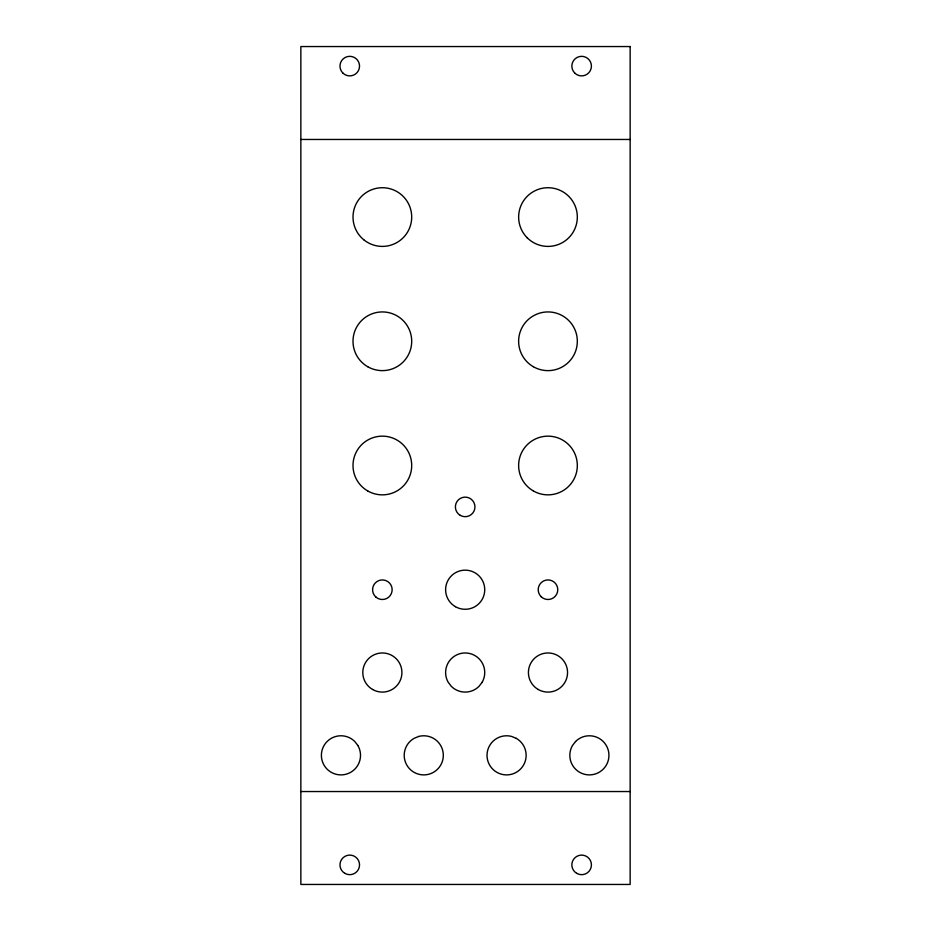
<?xml version="1.0" encoding="UTF-8"?>
<svg xmlns="http://www.w3.org/2000/svg" width="931" height="931" viewBox="0 0 931 931"><rect width="100%" height="100%" fill="white"/><g stroke="black" fill="none" stroke-linecap="round" stroke-linejoin="round"><path stroke-width="1.4" d="M300.853 139.464L630.147 139.464M300.853 791.536L630.147 791.536M482.118 682.307L479.011 686.356A19.563 19.563 0 0 1 451.337 686.356L448.23 682.307A19.563 19.563 0 0 1 465.174 652.968A19.563 19.563 0 0 1 482.118 682.307M575.556 741.507L572.449 745.556A19.563 19.563 0 0 0 587.682 774.825A19.563 19.563 0 0 0 607.768 748.652A19.563 19.563 0 0 0 575.556 741.507M418.706 736.444L413.992 738.399A19.563 19.563 0 0 0 412.549 771.368A19.563 19.563 0 0 0 443.028 758.742A19.563 19.563 0 0 0 418.706 736.444M630.147 46.55L300.853 46.55L300.853 884.45L630.147 884.45L630.147 46.55M516.356 738.399L511.643 736.444A19.563 19.563 0 0 0 487.32 758.742A19.563 19.563 0 0 0 517.799 771.368A19.563 19.563 0 0 0 516.356 738.399M357.9 745.556L354.792 741.507A19.563 19.563 0 0 0 322.568 748.652A19.563 19.563 0 0 0 342.666 774.825A19.563 19.563 0 0 0 357.9 745.556M363.718 239.721A29.338 29.338 0 0 0 411.304 221.881A29.338 29.338 0 0 0 372.063 189.587A29.338 29.338 0 0 0 363.718 239.721M367.687 490.916A29.338 29.338 0 0 0 411.7 465.5A29.338 29.338 0 0 0 367.687 440.084A29.338 29.338 0 0 0 367.687 490.916M367.687 366.698A29.338 29.338 0 0 0 411.7 341.281A29.338 29.338 0 0 0 367.687 315.865A29.338 29.338 0 0 0 367.687 366.698M527.237 237.812A29.338 29.338 0 0 0 576.324 224.662A29.338 29.338 0 0 0 540.387 188.725A29.338 29.338 0 0 0 527.237 237.812M533.312 366.698A29.338 29.338 0 0 0 577.325 341.281A29.338 29.338 0 0 0 533.312 315.865A29.338 29.338 0 0 0 533.312 366.698M533.312 490.916A29.338 29.338 0 0 0 577.325 465.5A29.338 29.338 0 0 0 533.312 440.084A29.338 29.338 0 0 0 533.312 490.916M375.973 597.12A9.776 9.776 0 0 0 391.974 591.546A9.776 9.776 0 0 0 379.15 580.479A9.776 9.776 0 0 0 375.973 597.12M541.144 596.701A9.776 9.776 0 0 0 557.46 592.151A9.776 9.776 0 0 0 545.357 580.292A9.776 9.776 0 0 0 541.144 596.701M455.399 606.663A19.563 19.563 0 0 0 484.737 589.719A19.563 19.563 0 0 0 455.399 572.774A19.563 19.563 0 0 0 455.399 606.663M372.586 689.475A19.563 19.563 0 0 0 401.924 672.531A19.563 19.563 0 0 0 372.586 655.587A19.563 19.563 0 0 0 372.586 689.475M538.199 689.475A19.563 19.563 0 0 0 567.549 672.531A19.563 19.563 0 0 0 538.199 655.587A19.563 19.563 0 0 0 538.199 689.475M342.841 73.025A9.776 9.776 0 0 0 359.203 68.638A9.776 9.776 0 0 0 347.228 56.663A9.776 9.776 0 0 0 342.841 73.025M574.718 73.025A9.776 9.776 0 0 0 591.08 68.638A9.776 9.776 0 0 0 579.105 56.663A9.776 9.776 0 0 0 574.718 73.025M344.866 873.359A9.776 9.776 0 0 0 359.541 864.887A9.776 9.776 0 0 0 344.866 856.415A9.776 9.776 0 0 0 344.866 873.359M576.743 873.359A9.776 9.776 0 0 0 591.418 864.887A9.776 9.776 0 0 0 576.743 856.415A9.776 9.776 0 0 0 576.743 873.359M460.286 515.378A9.776 9.776 0 0 0 474.95 506.906A9.776 9.776 0 0 0 460.286 498.434A9.776 9.776 0 0 0 460.286 515.378"/></g></svg>
